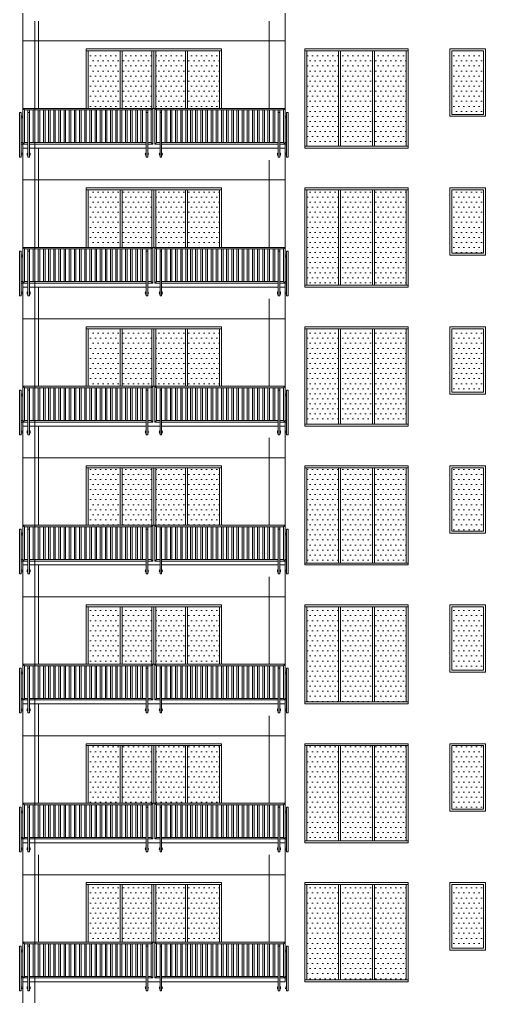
# Model space of a CAD drawing. Header units: millimetres. Extents: x 485872 to 486142, y -52344 to -52207.
# Drawn here: x 485881.38 to 485893.11, y -52331.24 to -52306.64 of the extents above; entities that cross this region are included whole.
import ezdxf

# ---------------------------------------------------------------- set-up
doc = ezdxf.new("R2010")
doc.units = ezdxf.units.MM
doc.header["$LTSCALE"] = 15
doc.linetypes.add('DASHDOTX2', pattern=[50.8, 25.4, -12.7, 0, -12.7])
pattern_1 = [(0, (485475.87971, -52290.53726), (0.0635, 0.127), [0, -0.127])]

# ---------------------------------------------------------------- blocks, each defined once
blk = doc.blocks.new('handrail')
at = {"linetype": 'Continuous', "lineweight": 13}
for points in [[(280815, -69240), (280855, -69240)], [(280855, -69340), (280895, -69340)], [(280855, -69380), (280895, -69380)], [(280895, -69140), (284170, -69140)], [(280895, -69140), (280895, -70140)], [(280895, -69140), (280935, -69180)], [(280935, -69180), (284130, -69180)], [(280935, -69180), (280935, -70000)], [(281025, -69180), (281025, -70140)], [(281025, -70365), (281025, -69240)], [(281025, -69240), (281065, -69240)], [(281065, -69180), (281065, -70140)], [(281065, -70365), (281065, -69240)], [(281155, -69180), (281155, -70000)], [(281195, -69180), (281195, -70000)], [(281285, -69180), (281285, -70000)], [(281325, -69180), (281325, -70000)], [(281415, -69180), (281415, -70000)], [(281455, -69180), (281455, -70000)], [(281545, -69180), (281545, -70000)], [(281585, -69180), (281585, -70000)], [(281675, -69180), (281675, -70000)], [(281715, -69180), (281715, -70000)], [(281805, -69180), (281805, -70000)], [(281845, -69180), (281845, -70000)], [(281935, -69180), (281935, -70000)], [(281975, -69180), (281975, -70000)], [(282065, -69180), (282065, -70000)], [(282105, -69180), (282105, -70000)], [(282195, -69180), (282195, -70000)], [(282235, -69180), (282235, -70000)], [(282325, -69180), (282325, -70000)], [(282365, -69180), (282365, -70000)], [(282455, -69180), (282455, -70000)], [(282495, -69180), (282495, -70000)], [(282585, -69180), (282585, -70000)], [(282625, -69180), (282625, -70000)], [(282715, -69180), (282715, -70000)], [(282755, -69180), (282755, -70000)], [(282845, -69180), (282845, -70000)], [(282885, -69180), (282885, -70000)], [(282975, -69180), (282975, -70000)], [(283015, -69180), (283015, -70000)], [(283105, -69180), (283105, -70000)], [(283145, -69180), (283145, -70000)], [(283235, -69180), (283235, -70000)], [(283275, -69180), (283275, -70000)], [(283350, -69180), (283350, -70000)], [(283390, -69180), (283390, -70000)], [(283480, -69180), (283480, -70000)], [(283520, -69180), (283520, -70000)], [(283610, -69180), (283610, -70000)], [(283650, -69180), (283650, -70000)], [(283740, -69180), (283740, -70000)], [(283780, -69180), (283780, -70000)], [(283870, -69180), (283870, -70000)], [(283910, -69180), (283910, -70000)], [(284000, -69180), (284000, -70140)], [(284000, -70365), (284000, -69240)], [(284040, -69240), (284000, -69240)], [(284040, -70040), (284170, -70040), (284170, -69140)], [(284040, -69180), (284040, -70140)], [(284040, -70365), (284040, -69240)], [(284130, -69180), (284170, -69140)], [(284130, -69180), (284130, -70000)], [(287495, -69140), (284220, -69140)], [(284260, -69180), (284220, -69140)], [(284350, -70040), (284220, -70040), (284220, -69140)], [(287455, -69180), (284260, -69180)], [(284260, -69180), (284260, -70000)], [(284350, -69180), (284350, -70140)], [(284350, -70365), (284350, -69240)], [(284350, -69240), (284390, -69240)], [(284390, -69180), (284390, -70140)], [(284390, -70365), (284390, -69240)], [(284480, -69180), (284480, -70000)], [(284520, -69180), (284520, -70000)], [(284610, -69180), (284610, -70000)], [(284650, -69180), (284650, -70000)], [(284740, -69180), (284740, -70000)], [(284780, -69180), (284780, -70000)], [(284870, -69180), (284870, -70000)], [(284910, -69180), (284910, -70000)], [(285000, -69180), (285000, -70000)], [(285040, -69180), (285040, -70000)], [(285115, -69180), (285115, -70000)], [(285155, -69180), (285155, -70000)], [(285245, -69180), (285245, -70000)], [(285285, -69180), (285285, -70000)], [(285375, -69180), (285375, -70000)], [(285415, -69180), (285415, -70000)], [(285505, -69180), (285505, -70000)], [(285545, -69180), (285545, -70000)], [(285635, -69180), (285635, -70000)], [(285675, -69180), (285675, -70000)], [(285765, -69180), (285765, -70000)], [(285805, -69180), (285805, -70000)], [(285895, -69180), (285895, -70000)], [(285935, -69180), (285935, -70000)], [(286025, -69180), (286025, -70000)], [(286065, -69180), (286065, -70000)], [(286155, -69180), (286155, -70000)], [(286195, -69180), (286195, -70000)], [(286285, -69180), (286285, -70000)], [(286325, -69180), (286325, -70000)], [(286415, -69180), (286415, -70000)], [(286455, -69180), (286455, -70000)], [(286545, -69180), (286545, -70000)], [(286585, -69180), (286585, -70000)], [(286675, -69180), (286675, -70000)], [(286715, -69180), (286715, -70000)], [(286805, -69180), (286805, -70000)], [(286845, -69180), (286845, -70000)], [(286935, -69180), (286935, -70000)], [(286975, -69180), (286975, -70000)], [(287065, -69180), (287065, -70000)], [(287105, -69180), (287105, -70000)], [(287195, -69180), (287195, -70000)], [(287235, -69180), (287235, -70000)], [(287325, -69180), (287325, -70140)], [(287325, -70365), (287325, -69240)], [(287365, -69240), (287325, -69240)], [(287365, -69180), (287365, -70140)], [(287365, -70365), (287365, -69240)], [(287495, -69140), (287455, -69180)], [(287455, -69180), (287455, -70000)], [(287495, -69140), (287495, -70140)], [(287535, -69340), (287495, -69340)], [(287535, -69380), (287495, -69380)], [(287575, -69240), (287535, -69240)], [(280895, -70000), (280855, -70000)], [(280895, -70040), (280855, -70040)], [(280895, -70040), (280935, -70000)], [(280895, -70040), (281025, -70040)], [(280935, -70000), (281025, -70000)], [(281065, -70000), (284000, -70000)], [(281065, -70040), (284000, -70040)], [(284040, -70000), (284130, -70000)], [(284170, -70040), (284130, -70000)], [(284220, -70040), (284260, -70000)], [(284350, -70000), (284260, -70000)], [(287325, -70000), (284390, -70000)], [(287325, -70040), (284390, -70040)], [(287455, -70000), (287365, -70000)], [(287495, -70040), (287365, -70040)], [(287495, -70040), (287455, -70000)], [(287495, -70000), (287535, -70000)], [(287495, -70040), (287535, -70040)], [(280815, -70365), (280855, -70365)], [(280895, -70270), (280855, -70270)], [(280895, -70310), (280855, -70310)], [(281025, -70140), (280895, -70140)], [(281025, -70365), (281065, -70365)], [(284000, -70140), (281065, -70140)], [(284040, -70365), (284000, -70365)], [(284350, -70140), (284040, -70140)], [(284350, -70365), (284390, -70365)], [(284390, -70140), (287325, -70140)], [(287365, -70365), (287325, -70365)], [(287365, -70140), (287495, -70140)], [(287495, -70270), (287535, -70270)], [(287495, -70310), (287535, -70310)], [(287575, -70365), (287535, -70365)]]:
    blk.add_lwpolyline(points, dxfattribs=at)
for points in [[(280815, -69240), (280855, -69240), (280855, -70365), (280815, -70365)], [(287575, -69240), (287535, -69240), (287535, -70365), (287575, -70365)]]:
    blk.add_lwpolyline(points, close=True, dxfattribs=at)
for centre, start, end in [((281045, -70290), 120, 240), ((281045, -70290), 300, 60), ((284020, -70290), 120, 240), ((284020, -70290), 300, 60), ((284370, -70290), 120, 240), ((284370, -70290), 300, 60), ((287345, -70290), 120, 240), ((287345, -70290), 300, 60)]:
    blk.add_arc(centre, 40, start, end, dxfattribs=at)

msp = doc.modelspace()

# ---------------------------------------------------------------- hatches: boundary and pattern name
at = {"linetype": 'Continuous', "lineweight": 13}
h = msp.add_hatch(dxfattribs=at)
h.set_pattern_fill('DOTS', color=153, scale=0.08)
h.set_pattern_definition(pattern_1)
h.paths.add_polyline_path([(485883.912, -52307.427), (485883.112, -52307.427), (485883.112, -52308.877), (485883.912, -52308.877)])
h.paths.add_polyline_path([(485884.712, -52307.427), (485883.962, -52307.427), (485883.962, -52308.877), (485884.712, -52308.877)])
h.paths.add_polyline_path([(485885.562, -52307.427), (485884.812, -52307.427), (485884.812, -52308.877), (485885.562, -52308.877)])
h.paths.add_polyline_path([(485886.412, -52307.427), (485885.612, -52307.427), (485885.612, -52308.877), (485886.412, -52308.877)])
h = msp.add_hatch(dxfattribs=at)
h.set_pattern_fill('DOTS', color=153, scale=0.08)
h.set_pattern_definition(pattern_1)
h.paths.add_polyline_path([(485889.412, -52307.427), (485888.612, -52307.427), (485888.612, -52309.827), (485889.412, -52309.827)])
h.paths.add_polyline_path([(485890.262, -52307.427), (485889.462, -52307.427), (485889.462, -52309.827), (485890.262, -52309.827)])
h.paths.add_polyline_path([(485891.112, -52307.427), (485890.312, -52307.427), (485890.312, -52309.827), (485891.112, -52309.827)])
h = msp.add_hatch(dxfattribs=at)
h.set_pattern_fill('DOTS', color=153, scale=0.08)
h.set_pattern_definition(pattern_1)
h.paths.add_polyline_path([(485893.057, -52309.027), (485893.057, -52307.427), (485892.257, -52307.427), (485892.257, -52309.027)])
h = msp.add_hatch(dxfattribs=at)
h.set_pattern_fill('DOTS', color=153, scale=0.08)
h.set_pattern_definition(pattern_1)
h.paths.add_polyline_path([(485883.912, -52310.927), (485883.112, -52310.927), (485883.112, -52312.377), (485883.912, -52312.377)])
h.paths.add_polyline_path([(485884.712, -52310.927), (485883.962, -52310.927), (485883.962, -52312.377), (485884.712, -52312.377)])
h.paths.add_polyline_path([(485885.562, -52310.927), (485884.812, -52310.927), (485884.812, -52312.377), (485885.562, -52312.377)])
h.paths.add_polyline_path([(485886.412, -52310.927), (485885.612, -52310.927), (485885.612, -52312.377), (485886.412, -52312.377)])
h = msp.add_hatch(dxfattribs=at)
h.set_pattern_fill('DOTS', color=153, scale=0.08)
h.set_pattern_definition(pattern_1)
h.paths.add_polyline_path([(485889.412, -52310.927), (485888.612, -52310.927), (485888.612, -52313.327), (485889.412, -52313.327)])
h.paths.add_polyline_path([(485890.262, -52310.927), (485889.462, -52310.927), (485889.462, -52313.327), (485890.262, -52313.327)])
h.paths.add_polyline_path([(485891.112, -52310.927), (485890.312, -52310.927), (485890.312, -52313.327), (485891.112, -52313.327)])
h = msp.add_hatch(dxfattribs=at)
h.set_pattern_fill('DOTS', color=153, scale=0.08)
h.set_pattern_definition(pattern_1)
h.paths.add_polyline_path([(485893.057, -52312.527), (485893.057, -52310.927), (485892.257, -52310.927), (485892.257, -52312.527)])
h = msp.add_hatch(dxfattribs=at)
h.set_pattern_fill('DOTS', color=153, scale=0.08)
h.set_pattern_definition(pattern_1)
h.paths.add_polyline_path([(485883.912, -52314.427), (485883.112, -52314.427), (485883.112, -52315.877), (485883.912, -52315.877)])
h.paths.add_polyline_path([(485884.712, -52314.427), (485883.962, -52314.427), (485883.962, -52315.877), (485884.712, -52315.877)])
h.paths.add_polyline_path([(485885.562, -52314.427), (485884.812, -52314.427), (485884.812, -52315.877), (485885.562, -52315.877)])
h.paths.add_polyline_path([(485886.412, -52314.427), (485885.612, -52314.427), (485885.612, -52315.877), (485886.412, -52315.877)])
h = msp.add_hatch(dxfattribs=at)
h.set_pattern_fill('DOTS', color=153, scale=0.08)
h.set_pattern_definition(pattern_1)
h.paths.add_polyline_path([(485889.412, -52314.427), (485888.612, -52314.427), (485888.612, -52316.827), (485889.412, -52316.827)])
h.paths.add_polyline_path([(485890.262, -52314.427), (485889.462, -52314.427), (485889.462, -52316.827), (485890.262, -52316.827)])
h.paths.add_polyline_path([(485891.112, -52314.427), (485890.312, -52314.427), (485890.312, -52316.827), (485891.112, -52316.827)])
h = msp.add_hatch(dxfattribs=at)
h.set_pattern_fill('DOTS', color=153, scale=0.08)
h.set_pattern_definition(pattern_1)
h.paths.add_polyline_path([(485893.057, -52316.027), (485893.057, -52314.427), (485892.257, -52314.427), (485892.257, -52316.027)])
h = msp.add_hatch(dxfattribs=at)
h.set_pattern_fill('DOTS', color=153, scale=0.08)
h.set_pattern_definition(pattern_1)
h.paths.add_polyline_path([(485883.912, -52317.927), (485883.112, -52317.927), (485883.112, -52319.377), (485883.912, -52319.377)])
h.paths.add_polyline_path([(485884.712, -52317.927), (485883.962, -52317.927), (485883.962, -52319.377), (485884.712, -52319.377)])
h.paths.add_polyline_path([(485885.562, -52317.927), (485884.812, -52317.927), (485884.812, -52319.377), (485885.562, -52319.377)])
h.paths.add_polyline_path([(485886.412, -52317.927), (485885.612, -52317.927), (485885.612, -52319.377), (485886.412, -52319.377)])
h = msp.add_hatch(dxfattribs=at)
h.set_pattern_fill('DOTS', color=153, scale=0.08)
h.set_pattern_definition(pattern_1)
h.paths.add_polyline_path([(485889.412, -52317.927), (485888.612, -52317.927), (485888.612, -52320.327), (485889.412, -52320.327)])
h.paths.add_polyline_path([(485890.262, -52317.927), (485889.462, -52317.927), (485889.462, -52320.327), (485890.262, -52320.327)])
h.paths.add_polyline_path([(485891.112, -52317.927), (485890.312, -52317.927), (485890.312, -52320.327), (485891.112, -52320.327)])
h = msp.add_hatch(dxfattribs=at)
h.set_pattern_fill('DOTS', color=153, scale=0.08)
h.set_pattern_definition(pattern_1)
h.paths.add_polyline_path([(485893.057, -52319.527), (485893.057, -52317.927), (485892.257, -52317.927), (485892.257, -52319.527)])
h = msp.add_hatch(dxfattribs=at)
h.set_pattern_fill('DOTS', color=153, scale=0.08)
h.set_pattern_definition(pattern_1)
h.paths.add_polyline_path([(485883.912, -52321.427), (485883.112, -52321.427), (485883.112, -52322.877), (485883.912, -52322.877)])
h.paths.add_polyline_path([(485884.712, -52321.427), (485883.962, -52321.427), (485883.962, -52322.877), (485884.712, -52322.877)])
h.paths.add_polyline_path([(485885.562, -52321.427), (485884.812, -52321.427), (485884.812, -52322.877), (485885.562, -52322.877)])
h.paths.add_polyline_path([(485886.412, -52321.427), (485885.612, -52321.427), (485885.612, -52322.877), (485886.412, -52322.877)])
h = msp.add_hatch(dxfattribs=at)
h.set_pattern_fill('DOTS', color=153, scale=0.08)
h.set_pattern_definition(pattern_1)
h.paths.add_polyline_path([(485889.412, -52321.427), (485888.612, -52321.427), (485888.612, -52323.827), (485889.412, -52323.827)])
h.paths.add_polyline_path([(485890.262, -52321.427), (485889.462, -52321.427), (485889.462, -52323.827), (485890.262, -52323.827)])
h.paths.add_polyline_path([(485891.112, -52321.427), (485890.312, -52321.427), (485890.312, -52323.827), (485891.112, -52323.827)])
h = msp.add_hatch(dxfattribs=at)
h.set_pattern_fill('DOTS', color=153, scale=0.08)
h.set_pattern_definition(pattern_1)
h.paths.add_polyline_path([(485893.057, -52323.027), (485893.057, -52321.427), (485892.257, -52321.427), (485892.257, -52323.027)])
h = msp.add_hatch(dxfattribs=at)
h.set_pattern_fill('DOTS', color=153, scale=0.08)
h.set_pattern_definition(pattern_1)
h.paths.add_polyline_path([(485883.912, -52324.927), (485883.112, -52324.927), (485883.112, -52326.377), (485883.912, -52326.377)])
h.paths.add_polyline_path([(485884.712, -52324.927), (485883.962, -52324.927), (485883.962, -52326.377), (485884.712, -52326.377)])
h.paths.add_polyline_path([(485885.562, -52324.927), (485884.812, -52324.927), (485884.812, -52326.377), (485885.562, -52326.377)])
h.paths.add_polyline_path([(485886.412, -52324.927), (485885.612, -52324.927), (485885.612, -52326.377), (485886.412, -52326.377)])
h = msp.add_hatch(dxfattribs=at)
h.set_pattern_fill('DOTS', color=153, scale=0.08)
h.set_pattern_definition(pattern_1)
h.paths.add_polyline_path([(485889.412, -52324.927), (485888.612, -52324.927), (485888.612, -52327.327), (485889.412, -52327.327)])
h.paths.add_polyline_path([(485890.262, -52324.927), (485889.462, -52324.927), (485889.462, -52327.327), (485890.262, -52327.327)])
h.paths.add_polyline_path([(485891.112, -52324.927), (485890.312, -52324.927), (485890.312, -52327.327), (485891.112, -52327.327)])
h = msp.add_hatch(dxfattribs=at)
h.set_pattern_fill('DOTS', color=153, scale=0.08)
h.set_pattern_definition(pattern_1)
h.paths.add_polyline_path([(485893.057, -52326.527), (485893.057, -52324.927), (485892.257, -52324.927), (485892.257, -52326.527)])
h = msp.add_hatch(dxfattribs=at)
h.set_pattern_fill('DOTS', color=153, scale=0.08)
h.set_pattern_definition(pattern_1)
h.paths.add_polyline_path([(485883.912, -52328.427), (485883.112, -52328.427), (485883.112, -52329.877), (485883.912, -52329.877)])
h.paths.add_polyline_path([(485884.712, -52328.427), (485883.962, -52328.427), (485883.962, -52329.877), (485884.712, -52329.877)])
h.paths.add_polyline_path([(485885.562, -52328.427), (485884.812, -52328.427), (485884.812, -52329.877), (485885.562, -52329.877)])
h.paths.add_polyline_path([(485886.412, -52328.427), (485885.612, -52328.427), (485885.612, -52329.877), (485886.412, -52329.877)])
h = msp.add_hatch(dxfattribs=at)
h.set_pattern_fill('DOTS', color=153, scale=0.08)
h.set_pattern_definition(pattern_1)
h.paths.add_polyline_path([(485889.412, -52328.427), (485888.612, -52328.427), (485888.612, -52330.827), (485889.412, -52330.827)])
h.paths.add_polyline_path([(485890.262, -52328.427), (485889.462, -52328.427), (485889.462, -52330.827), (485890.262, -52330.827)])
h.paths.add_polyline_path([(485891.112, -52328.427), (485890.312, -52328.427), (485890.312, -52330.827), (485891.112, -52330.827)])
h = msp.add_hatch(dxfattribs=at)
h.set_pattern_fill('DOTS', color=153, scale=0.08)
h.set_pattern_definition(pattern_1)
h.paths.add_polyline_path([(485893.057, -52330.027), (485893.057, -52328.427), (485892.257, -52328.427), (485892.257, -52330.027)])

# ---------------------------------------------------------------- linework, layer by layer
for p, q in [((485888.062, -52329.877), (485888.062, -52296.677)), ((485881.462, -52309.877), (485881.462, -52306.507)), ((485881.862, -52308.877), (485881.862, -52306.677)), ((485887.662, -52308.877), (485887.662, -52306.677)), ((485888.562, -52309.877), (485888.562, -52307.377)), ((485891.162, -52307.427), (485888.562, -52307.427)), ((485888.612, -52307.427), (485888.612, -52309.827)), ((485889.412, -52309.827), (485889.412, -52307.427)), ((485889.462, -52309.827), (485889.462, -52307.427)), ((485890.262, -52309.827), (485890.262, -52307.427)), ((485890.312, -52309.827), (485890.312, -52307.427)), ((485891.112, -52309.827), (485891.112, -52307.427)), ((485881.462, -52313.377), (485881.462, -52309.877)), ((485881.862, -52312.377), (485881.862, -52309.877)), ((485888.562, -52309.827), (485891.162, -52309.827)), ((485891.162, -52309.877), (485888.562, -52309.877)), ((485887.662, -52312.377), (485887.662, -52310.177)), ((485888.562, -52313.377), (485888.562, -52310.877)), ((485891.162, -52310.927), (485888.562, -52310.927)), ((485888.612, -52310.927), (485888.612, -52313.327)), ((485889.412, -52313.327), (485889.412, -52310.927)), ((485889.462, -52313.327), (485889.462, -52310.927)), ((485890.262, -52313.327), (485890.262, -52310.927)), ((485890.312, -52313.327), (485890.312, -52310.927)), ((485891.112, -52313.327), (485891.112, -52310.927)), ((485881.462, -52316.877), (485881.462, -52313.377)), ((485881.862, -52315.877), (485881.862, -52313.377)), ((485888.562, -52313.327), (485891.162, -52313.327)), ((485891.162, -52313.377), (485888.562, -52313.377)), ((485887.662, -52315.877), (485887.662, -52313.677)), ((485888.562, -52316.877), (485888.562, -52314.377)), ((485891.162, -52314.427), (485888.562, -52314.427)), ((485888.612, -52314.427), (485888.612, -52316.827)), ((485889.412, -52316.827), (485889.412, -52314.427)), ((485889.462, -52316.827), (485889.462, -52314.427)), ((485890.262, -52316.827), (485890.262, -52314.427)), ((485890.312, -52316.827), (485890.312, -52314.427)), ((485891.112, -52316.827), (485891.112, -52314.427)), ((485881.462, -52320.377), (485881.462, -52316.877)), ((485881.862, -52319.377), (485881.862, -52316.877)), ((485888.562, -52316.827), (485891.162, -52316.827)), ((485891.162, -52316.877), (485888.562, -52316.877)), ((485887.662, -52319.377), (485887.662, -52317.177)), ((485888.562, -52320.377), (485888.562, -52317.877)), ((485891.162, -52317.927), (485888.562, -52317.927)), ((485888.612, -52317.927), (485888.612, -52320.327)), ((485889.412, -52320.327), (485889.412, -52317.927)), ((485889.462, -52320.327), (485889.462, -52317.927)), ((485890.262, -52320.327), (485890.262, -52317.927)), ((485890.312, -52320.327), (485890.312, -52317.927)), ((485891.112, -52320.327), (485891.112, -52317.927)), ((485881.462, -52323.877), (485881.462, -52320.377)), ((485881.862, -52322.877), (485881.862, -52320.377)), ((485888.562, -52320.327), (485891.162, -52320.327)), ((485891.162, -52320.377), (485888.562, -52320.377)), ((485887.662, -52322.877), (485887.662, -52320.677)), ((485888.562, -52323.877), (485888.562, -52321.377)), ((485891.162, -52321.427), (485888.562, -52321.427)), ((485888.612, -52321.427), (485888.612, -52323.827)), ((485889.412, -52323.827), (485889.412, -52321.427)), ((485889.462, -52323.827), (485889.462, -52321.427)), ((485890.262, -52323.827), (485890.262, -52321.427)), ((485890.312, -52323.827), (485890.312, -52321.427)), ((485891.112, -52323.827), (485891.112, -52321.427)), ((485881.462, -52327.377), (485881.462, -52323.877)), ((485881.862, -52326.377), (485881.862, -52323.877)), ((485888.562, -52323.827), (485891.162, -52323.827)), ((485891.162, -52323.877), (485888.562, -52323.877)), ((485887.662, -52326.377), (485887.662, -52324.177)), ((485888.562, -52327.377), (485888.562, -52324.877)), ((485891.162, -52324.927), (485888.562, -52324.927)), ((485888.612, -52324.927), (485888.612, -52327.327)), ((485889.412, -52327.327), (485889.412, -52324.927)), ((485889.462, -52327.327), (485889.462, -52324.927)), ((485890.262, -52327.327), (485890.262, -52324.927)), ((485890.312, -52327.327), (485890.312, -52324.927)), ((485891.112, -52327.327), (485891.112, -52324.927)), ((485881.462, -52330.877), (485881.462, -52327.377)), ((485888.562, -52327.327), (485891.162, -52327.327)), ((485891.162, -52327.377), (485888.562, -52327.377)), ((485881.862, -52329.877), (485881.862, -52327.677)), ((485887.662, -52329.877), (485887.662, -52327.677)), ((485888.562, -52330.877), (485888.562, -52328.377)), ((485891.162, -52328.427), (485888.562, -52328.427)), ((485888.612, -52328.427), (485888.612, -52330.827)), ((485889.412, -52330.827), (485889.412, -52328.427)), ((485889.462, -52330.827), (485889.462, -52328.427)), ((485890.262, -52330.827), (485890.262, -52328.427)), ((485890.312, -52330.827), (485890.312, -52328.427)), ((485891.112, -52330.827), (485891.112, -52328.427)), ((485881.462, -52331.177), (485881.462, -52330.877)), ((485888.562, -52330.827), (485891.162, -52330.827)), ((485891.162, -52330.877), (485888.562, -52330.877)), ((485881.462, -52334.377), (485881.462, -52331.097))]:
    msp.add_line(p, q, dxfattribs=at)
at = {"color": 6, "linetype": 'DASHDOTX2', "lineweight": 13}
for p, q in [((485881.762, -52306.677), (485881.762, -52331.177)), ((485881.762, -52330.877), (485881.762, -52342.377))]:
    msp.add_line(p, q, dxfattribs=at)
at = {"linetype": 'Continuous', "lineweight": 9}
for p, q in [((485883.112, -52307.427), (485883.112, -52308.877)), ((485883.912, -52307.427), (485883.912, -52308.877)), ((485883.962, -52307.427), (485883.962, -52308.877)), ((485884.712, -52307.427), (485884.712, -52308.877)), ((485884.762, -52307.427), (485884.762, -52308.877)), ((485884.812, -52307.427), (485884.812, -52308.877)), ((485885.562, -52307.427), (485885.562, -52308.877)), ((485885.612, -52307.427), (485885.612, -52308.877)), ((485886.412, -52307.427), (485886.412, -52308.877)), ((485886.462, -52307.377), (485886.462, -52308.877)), ((485883.112, -52310.927), (485883.112, -52312.377)), ((485883.912, -52310.927), (485883.912, -52312.377)), ((485883.962, -52310.927), (485883.962, -52312.377)), ((485884.712, -52310.927), (485884.712, -52312.377)), ((485884.762, -52310.927), (485884.762, -52312.377)), ((485884.812, -52310.927), (485884.812, -52312.377)), ((485885.562, -52310.927), (485885.562, -52312.377)), ((485885.612, -52310.927), (485885.612, -52312.377)), ((485886.412, -52310.927), (485886.412, -52312.377)), ((485886.462, -52310.877), (485886.462, -52312.377)), ((485886.462, -52314.377), (485886.462, -52315.877)), ((485883.112, -52314.427), (485883.112, -52315.877)), ((485883.912, -52314.427), (485883.912, -52315.877)), ((485883.962, -52314.427), (485883.962, -52315.877)), ((485884.712, -52314.427), (485884.712, -52315.877)), ((485884.762, -52314.427), (485884.762, -52315.877)), ((485884.812, -52314.427), (485884.812, -52315.877)), ((485885.562, -52314.427), (485885.562, -52315.877)), ((485885.612, -52314.427), (485885.612, -52315.877)), ((485886.412, -52314.427), (485886.412, -52315.877)), ((485883.112, -52317.927), (485883.112, -52319.377)), ((485883.912, -52317.927), (485883.912, -52319.377)), ((485883.962, -52317.927), (485883.962, -52319.377)), ((485884.712, -52317.927), (485884.712, -52319.377)), ((485884.762, -52317.927), (485884.762, -52319.377)), ((485884.812, -52317.927), (485884.812, -52319.377)), ((485885.562, -52317.927), (485885.562, -52319.377)), ((485885.612, -52317.927), (485885.612, -52319.377)), ((485886.412, -52317.927), (485886.412, -52319.377)), ((485886.462, -52317.877), (485886.462, -52319.377)), ((485883.112, -52321.427), (485883.112, -52322.877)), ((485883.912, -52321.427), (485883.912, -52322.877)), ((485883.962, -52321.427), (485883.962, -52322.877)), ((485884.712, -52321.427), (485884.712, -52322.877)), ((485884.762, -52321.427), (485884.762, -52322.877)), ((485884.812, -52321.427), (485884.812, -52322.877)), ((485885.562, -52321.427), (485885.562, -52322.877)), ((485885.612, -52321.427), (485885.612, -52322.877)), ((485886.412, -52321.427), (485886.412, -52322.877)), ((485886.462, -52321.377), (485886.462, -52322.877)), ((485883.112, -52324.927), (485883.112, -52326.377)), ((485883.912, -52324.927), (485883.912, -52326.377)), ((485883.962, -52324.927), (485883.962, -52326.377)), ((485884.712, -52324.927), (485884.712, -52326.377)), ((485884.762, -52324.927), (485884.762, -52326.377)), ((485884.812, -52324.927), (485884.812, -52326.377)), ((485885.562, -52324.927), (485885.562, -52326.377)), ((485885.612, -52324.927), (485885.612, -52326.377)), ((485886.412, -52324.927), (485886.412, -52326.377)), ((485886.462, -52324.877), (485886.462, -52326.377)), ((485883.112, -52328.427), (485883.112, -52329.877)), ((485883.912, -52328.427), (485883.912, -52329.877)), ((485883.962, -52328.427), (485883.962, -52329.877)), ((485884.712, -52328.427), (485884.712, -52329.877)), ((485884.762, -52328.427), (485884.762, -52329.877)), ((485884.812, -52328.427), (485884.812, -52329.877)), ((485885.562, -52328.427), (485885.562, -52329.877)), ((485885.612, -52328.427), (485885.612, -52329.877)), ((485886.412, -52328.427), (485886.412, -52329.877)), ((485886.462, -52328.377), (485886.462, -52329.877))]:
    msp.add_line(p, q, dxfattribs=at)
at = {"linetype": 'Continuous', "lineweight": 13}
for points in [[(485881.462, -52306.377), (485881.462, -52307.177), (485888.062, -52307.177), (485888.062, -52306.377)], [(485881.462, -52309.877), (485881.462, -52310.677), (485888.062, -52310.677), (485888.062, -52309.877)], [(485881.462, -52313.377), (485881.462, -52314.177), (485888.062, -52314.177), (485888.062, -52313.377)], [(485881.462, -52316.877), (485881.462, -52317.677), (485888.062, -52317.677), (485888.062, -52316.877)], [(485881.462, -52320.377), (485881.462, -52321.177), (485888.062, -52321.177), (485888.062, -52320.377)], [(485881.462, -52323.877), (485881.462, -52324.677), (485888.062, -52324.677), (485888.062, -52323.877)], [(485881.462, -52327.377), (485881.462, -52328.177), (485888.062, -52328.177), (485888.062, -52327.377)]]:
    msp.add_lwpolyline(points, dxfattribs=at)
at = {"linetype": 'Continuous', "lineweight": 9}
for points in [[(485883.062, -52308.877), (485886.462, -52308.877), (485886.462, -52307.377), (485883.062, -52307.377)], [(485883.062, -52312.377), (485886.462, -52312.377), (485886.462, -52310.877), (485883.062, -52310.877)], [(485883.062, -52315.877), (485886.462, -52315.877), (485886.462, -52314.377), (485883.062, -52314.377)], [(485883.062, -52319.377), (485886.462, -52319.377), (485886.462, -52317.877), (485883.062, -52317.877)], [(485883.062, -52322.877), (485886.462, -52322.877), (485886.462, -52321.377), (485883.062, -52321.377)], [(485883.062, -52326.377), (485886.462, -52326.377), (485886.462, -52324.877), (485883.062, -52324.877)], [(485883.062, -52329.877), (485886.462, -52329.877), (485886.462, -52328.377), (485883.062, -52328.377)]]:
    msp.add_lwpolyline(points, close=True, dxfattribs=at)
for points in [[(485883.062, -52307.427), (485886.462, -52307.427)], [(485883.062, -52310.927), (485886.462, -52310.927)], [(485883.062, -52314.427), (485886.462, -52314.427)], [(485883.062, -52317.927), (485886.462, -52317.927)], [(485883.062, -52321.427), (485886.462, -52321.427)], [(485883.062, -52324.927), (485886.462, -52324.927)], [(485883.062, -52328.427), (485886.462, -52328.427)]]:
    msp.add_lwpolyline(points, dxfattribs=at)
at = {"linetype": 'Continuous', "lineweight": 13}
for points in [[(485888.562, -52309.877), (485891.162, -52309.877), (485891.162, -52307.377), (485888.562, -52307.377)], [(485892.207, -52309.077), (485893.107, -52309.077), (485893.107, -52307.377), (485892.207, -52307.377)], [(485892.257, -52309.027), (485893.057, -52309.027), (485893.057, -52307.427), (485892.257, -52307.427)], [(485888.562, -52313.377), (485891.162, -52313.377), (485891.162, -52310.877), (485888.562, -52310.877)], [(485892.207, -52312.577), (485893.107, -52312.577), (485893.107, -52310.877), (485892.207, -52310.877)], [(485892.257, -52312.527), (485893.057, -52312.527), (485893.057, -52310.927), (485892.257, -52310.927)], [(485888.562, -52316.877), (485891.162, -52316.877), (485891.162, -52314.377), (485888.562, -52314.377)], [(485892.207, -52316.077), (485893.107, -52316.077), (485893.107, -52314.377), (485892.207, -52314.377)], [(485892.257, -52316.027), (485893.057, -52316.027), (485893.057, -52314.427), (485892.257, -52314.427)], [(485888.562, -52320.377), (485891.162, -52320.377), (485891.162, -52317.877), (485888.562, -52317.877)], [(485892.207, -52319.577), (485893.107, -52319.577), (485893.107, -52317.877), (485892.207, -52317.877)], [(485892.257, -52319.527), (485893.057, -52319.527), (485893.057, -52317.927), (485892.257, -52317.927)], [(485888.562, -52323.877), (485891.162, -52323.877), (485891.162, -52321.377), (485888.562, -52321.377)], [(485892.207, -52323.077), (485893.107, -52323.077), (485893.107, -52321.377), (485892.207, -52321.377)], [(485892.257, -52323.027), (485893.057, -52323.027), (485893.057, -52321.427), (485892.257, -52321.427)], [(485888.562, -52327.377), (485891.162, -52327.377), (485891.162, -52324.877), (485888.562, -52324.877)], [(485892.207, -52326.577), (485893.107, -52326.577), (485893.107, -52324.877), (485892.207, -52324.877)], [(485892.257, -52326.527), (485893.057, -52326.527), (485893.057, -52324.927), (485892.257, -52324.927)], [(485888.562, -52330.877), (485891.162, -52330.877), (485891.162, -52328.377), (485888.562, -52328.377)], [(485892.207, -52330.077), (485893.107, -52330.077), (485893.107, -52328.377), (485892.207, -52328.377)], [(485892.257, -52330.027), (485893.057, -52330.027), (485893.057, -52328.427), (485892.257, -52328.427)]]:
    msp.add_lwpolyline(points, close=True, dxfattribs=at)

# ---------------------------------------------------------------- block references
at = {"linetype": 'Continuous', "lineweight": 13, "xscale": 0.001, "yscale": 0.001, "zscale": 0.001}
for p in [(485600.567, -52239.737), (485600.567, -52243.237), (485600.567, -52246.737), (485600.567, -52250.237), (485600.567, -52253.737), (485600.567, -52257.237), (485600.567, -52260.737)]:
    msp.add_blockref('handrail', p, dxfattribs=at)

doc.saveas('drawing.dxf')
